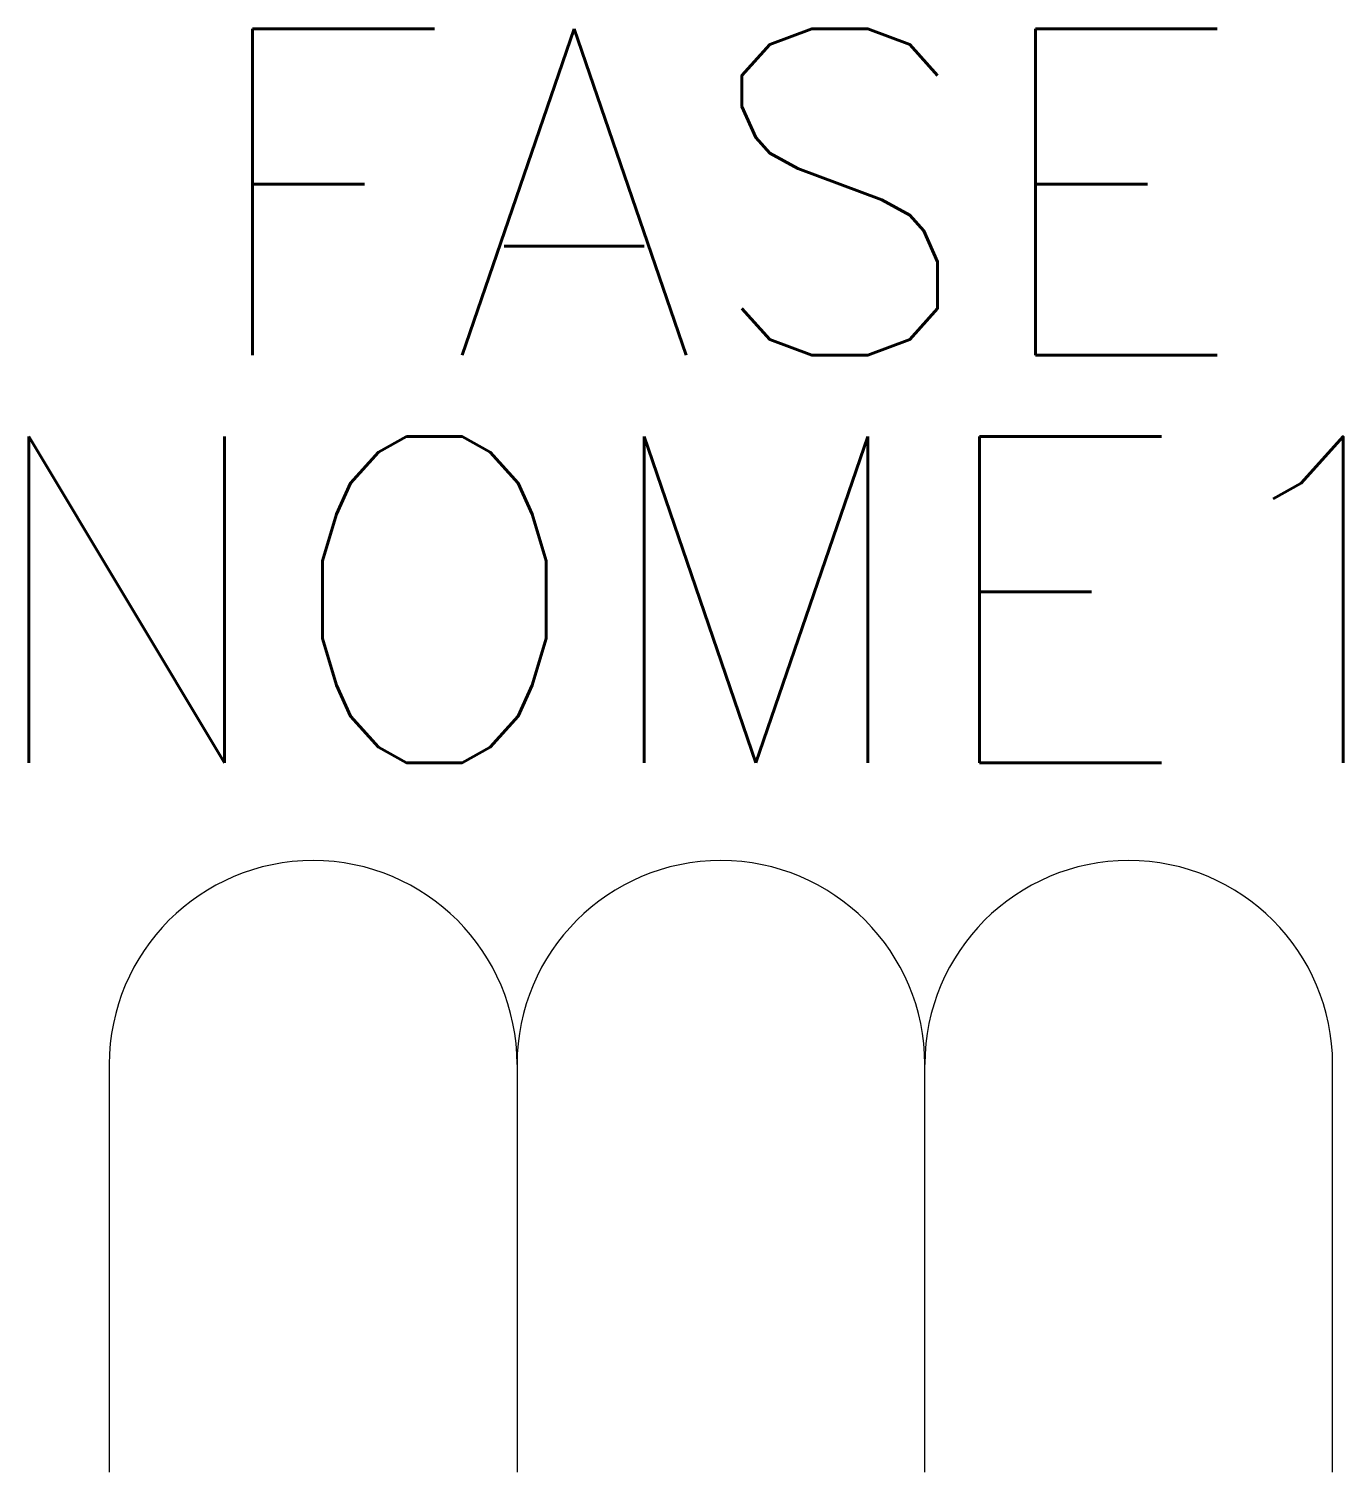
# Model space of a CAD drawing. Extents: x 267.01 to 275.06, y 200 to 208.85.
import ezdxf
from ezdxf.enums import TextEntityAlignment as Align

# ---------------------------------------------------------------- set-up
doc = ezdxf.new("R2010")
doc.units = 0
doc.header["$MEASUREMENT"] = 0
doc.layers.get('0').update_dxf_attribs({"linetype": 'CONTINUOUS'})
doc.styles.add('ROMANS', font='romans')

msp = doc.modelspace()

# ---------------------------------------------------------------- linework, layer by layer
for p, q in [((267.5, 202.5), (267.5, 200)), ((270, 202.5), (270, 200)), ((272.5, 200), (272.5, 202.5))]:
    msp.add_line(p, q)
at = {"color": 7}
msp.add_line((275, 200), (275, 202.5), dxfattribs=at)
for centre in [(268.75, 202.5), (271.25, 202.5), (273.75, 202.5)]:
    msp.add_arc(centre, 1.25, 0, 180)

# ---------------------------------------------------------------- texts
at = {"lineweight": -3, "style": 'ROMANS'}
for tag, p in [('FASE', (271.25, 206.25)), ('NOME1', (271.25, 203.75))]:
    msp.add_attdef(tag, text='', height=2, dxfattribs=at).set_placement(p, align=Align.BOTTOM_CENTER)

doc.saveas('drawing.dxf')
